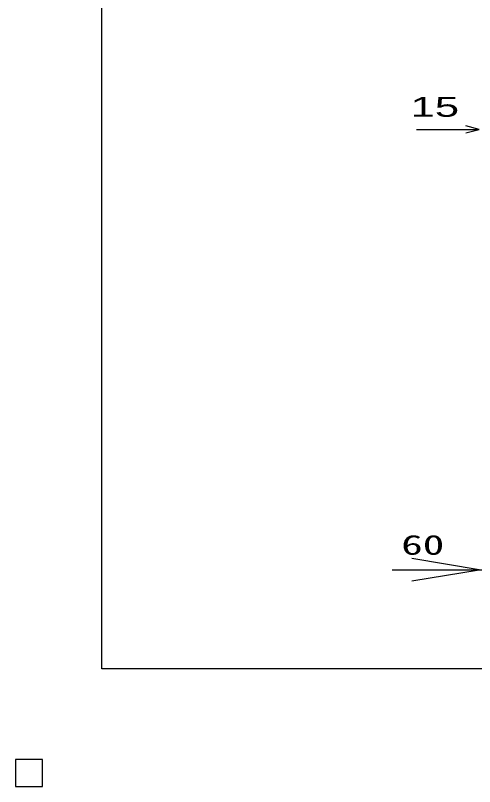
# Model space of a CAD drawing. Units: millimetres, scale not verified. Extents: x -1456 to 1389, y -1026 to 839.
# Drawn here: x -1456 to -1047, y -1026 to -340 of the extents above; entities that cross this region are included whole.
import ezdxf
from ezdxf.enums import TextEntityAlignment as Align

# ---------------------------------------------------------------- set-up
doc = ezdxf.new("R2010")
doc.units = ezdxf.units.MM
doc.header["$LTSCALE"] = 8
for name, color, linetype, lineweight in [('0_2', 150, 'Continuous', 25), ('16', 3, 'Continuous', 25), ('22', 4, 'Continuous', 25)]:
    doc.layers.add(name, color=color, linetype=linetype, lineweight=lineweight)
doc.styles.add('ベクトル', font='')
doc.styles.add('ＭＳ ゴシック', font='')
doc.styles.get('ベクトル').set_extended_font_data('ベクトル')
doc.styles.get('ＭＳ ゴシック').set_extended_font_data('MS Gothic')

# ---------------------------------------------------------------- blocks, each defined once
blk = doc.blocks.new('open_arrow')
at = {"color": 0, "linetype": 'Continuous', "lineweight": -2}
blk.add_lwpolyline([(7.5, 1.25), (0, 0), (7.5, -1.25)], dxfattribs=at)

msp = doc.modelspace()

# ---------------------------------------------------------------- linework, layer by layer
at = {"layer": '0_2'}
for p, q in [((-1379.2, -921.2), (-1379.2, 838.8)), ((1388.8, -921.2), (-1379.2, -921.2))]:
    msp.add_line(p, q, dxfattribs=at)
at = {"layer": '16'}
for p, q in [((-1432, -1002), (-1456, -1002)), ((-1456, -1002), (-1456, -1026)), ((-1432, -1002), (-1456, -1002)), ((-1456, -1002), (-1456, -1026)), ((-1432, -1002), (-1456, -1002)), ((-1456, -1002), (-1456, -1026)), ((-1432, -1002), (-1456, -1002)), ((-1456, -1002), (-1456, -1026)), ((-1432, -1002), (-1456, -1002)), ((-1456, -1002), (-1456, -1026)), ((-1432, -1026), (-1432, -1002)), ((-1432, -1026), (-1432, -1002)), ((-1432, -1026), (-1432, -1002)), ((-1432, -1026), (-1432, -1002)), ((-1432, -1026), (-1432, -1002)), ((-1456, -1026), (-1432, -1026)), ((-1456, -1026), (-1432, -1026)), ((-1456, -1026), (-1432, -1026)), ((-1456, -1026), (-1432, -1026)), ((-1456, -1026), (-1432, -1026))]:
    msp.add_line(p, q, dxfattribs=at)
at = {"layer": '22'}
for p, q in [((-1043, -441), (-1055, -437.8)), ((-1099, -441), (-1043, -441)), ((-1055, -444.2), (-1043, -441)), ((-1120.582, -832.944), (-983, -832.944))]:
    msp.add_line(p, q, dxfattribs=at)
at = {"layer": '22', "color": 2}
for p, q in [((-1432, -1002), (-1456, -1002)), ((-1456, -1002), (-1456, -1026)), ((-1432, -1002), (-1456, -1002)), ((-1456, -1002), (-1456, -1026)), ((-1432, -1002), (-1456, -1002)), ((-1456, -1002), (-1456, -1026)), ((-1432, -1026), (-1432, -1002)), ((-1432, -1026), (-1432, -1002)), ((-1432, -1026), (-1432, -1002)), ((-1456, -1026), (-1432, -1026)), ((-1456, -1026), (-1432, -1026)), ((-1456, -1026), (-1432, -1026))]:
    msp.add_line(p, q, dxfattribs=at)

# ---------------------------------------------------------------- block references
at = {"layer": '22', "xscale": 8, "yscale": 8, "rotation": 180}
msp.add_blockref('open_arrow', (-1043, -832.944), dxfattribs=at)

# ---------------------------------------------------------------- texts
at = {"layer": '22', "color": 2, "style": 'ベクトル', "width": 1.65}
msp.add_text(' 15 ', height=17.6, dxfattribs=at).set_placement((-1115, -421), align=Align.MIDDLE_LEFT)
at = {"layer": '22', "style": 'ＭＳ ゴシック', "width": 1.6}
msp.add_text('60', height=17.6, dxfattribs=at).set_placement((-1074.182, -824.944), align=Align.BOTTOM_RIGHT)

doc.saveas('drawing.dxf')
